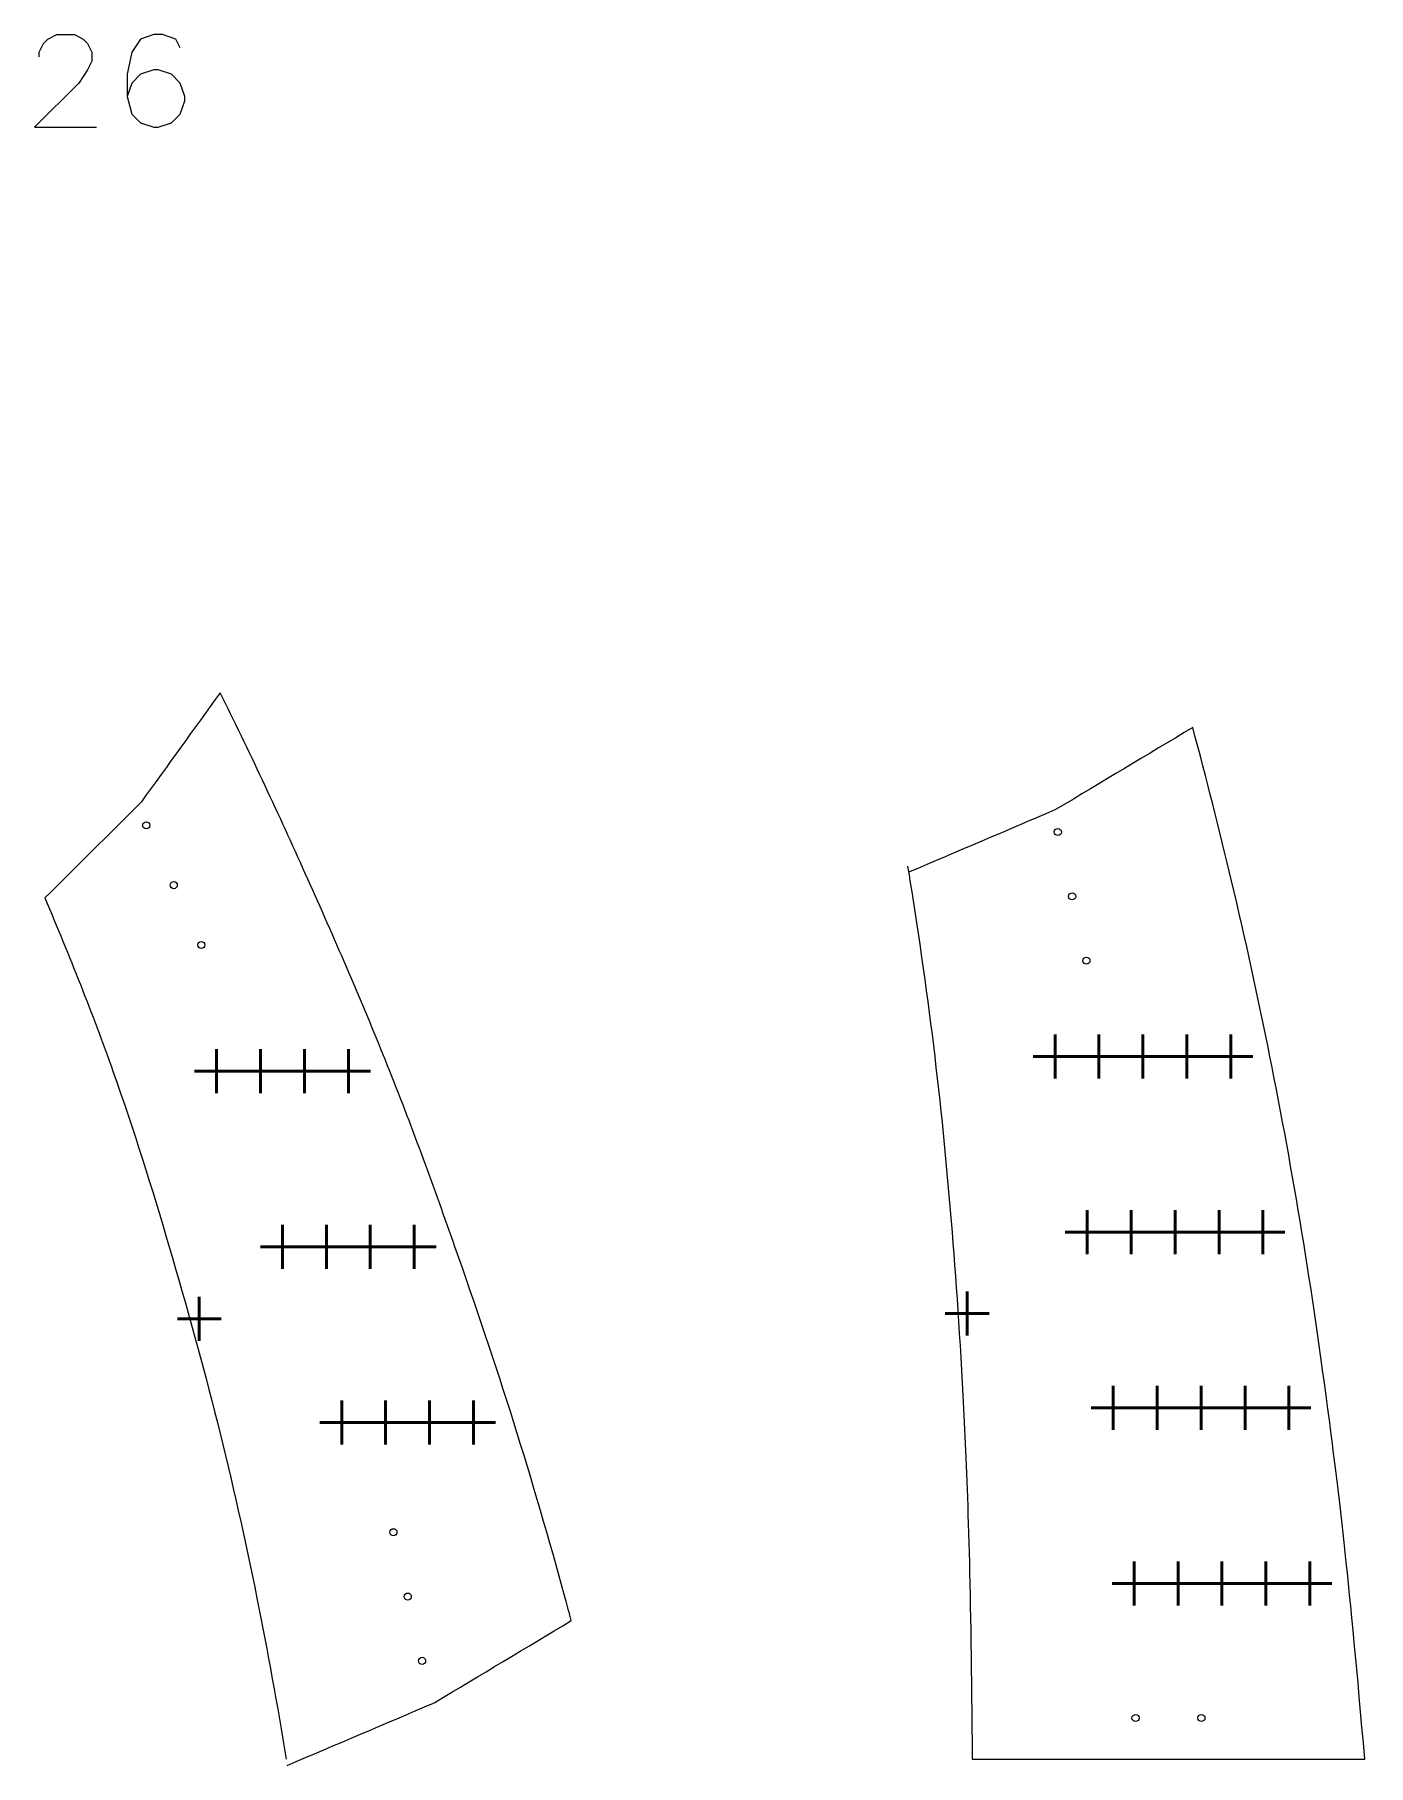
# Model space of a CAD drawing. Header units: inches. Extents: x -1683 to 11264, y -1696 to 865.
# Drawn here: x 6719 to 6840.5, y 45.6 to 203.3 of the extents above; entities that cross this region are included whole.
import ezdxf

# ---------------------------------------------------------------- set-up
doc = ezdxf.new("R2010")
doc.units = ezdxf.units.IN
doc.header["$MEASUREMENT"] = 0
doc.header["$PDMODE"] = 2
doc.header["$PDSIZE"] = 2
for name, color, linetype, lineweight in [('Annotation', 7, 'Continuous', 9), ('Drilling', 3, 'Continuous', 13), ('Engrave', 4, 'Continuous', 50)]:
    doc.layers.add(name, color=color, linetype=linetype, lineweight=lineweight)

# ---------------------------------------------------------------- blocks, each defined once
blk = doc.blocks.new('*U2156')
at = {"layer": 'Engrave'}
blk.add_point((0, 0), dxfattribs=at)
blk = doc.blocks.new('*U2157')
at = {"layer": 'Engrave', "color": 0, "linetype": 'ByBlock', "lineweight": -2, "transparency": 16777216}
for p in [(0, 0), (4, 0), (8, 0), (12, 0)]:
    blk.add_blockref('*U2156', p, dxfattribs=at)
blk = doc.blocks.new('*U2158')
at = {"layer": 'Engrave'}
blk.add_point((0, 0), dxfattribs=at)
blk = doc.blocks.new('*U2159')
at = {"layer": 'Engrave', "color": 0, "linetype": 'ByBlock', "lineweight": -2, "transparency": 16777216}
for p in [(0, 0), (4, 0), (8, 0), (12, 0)]:
    blk.add_blockref('*U2158', p, dxfattribs=at)
blk = doc.blocks.new('*U2160')
at = {"layer": 'Engrave'}
blk.add_point((0, 0), dxfattribs=at)
blk = doc.blocks.new('*U2161')
at = {"layer": 'Engrave', "color": 0, "linetype": 'ByBlock', "lineweight": -2, "transparency": 16777216}
for p in [(0, 0), (4, 0), (8, 0), (12, 0)]:
    blk.add_blockref('*U2160', p, dxfattribs=at)
blk = doc.blocks.new('*U2162')
at = {"layer": 'Engrave'}
blk.add_point((0, 0), dxfattribs=at)
blk = doc.blocks.new('*U2163')
at = {"layer": 'Engrave', "color": 0, "linetype": 'ByBlock', "lineweight": -2, "transparency": 16777216}
for p in [(0, 0), (4, 0), (8, 0), (12, 0), (16, 0)]:
    blk.add_blockref('*U2162', p, dxfattribs=at)
blk = doc.blocks.new('*U2164')
at = {"layer": 'Engrave'}
blk.add_point((0, 0), dxfattribs=at)
blk = doc.blocks.new('*U2165')
at = {"layer": 'Engrave', "color": 0, "linetype": 'ByBlock', "lineweight": -2, "transparency": 16777216}
for p in [(0, 0), (4, 0), (8, 0), (12, 0), (16, 0)]:
    blk.add_blockref('*U2164', p, dxfattribs=at)
blk = doc.blocks.new('*U2166')
at = {"layer": 'Engrave'}
blk.add_point((0, 0), dxfattribs=at)
blk = doc.blocks.new('*U2167')
at = {"layer": 'Engrave', "color": 0, "linetype": 'ByBlock', "lineweight": -2, "transparency": 16777216}
for p in [(0, 0), (4, 0), (8, 0), (12, 0), (16, 0)]:
    blk.add_blockref('*U2166', p, dxfattribs=at)
blk = doc.blocks.new('*U2168')
at = {"layer": 'Engrave'}
blk.add_point((0, 0), dxfattribs=at)
blk = doc.blocks.new('*U2169')
at = {"layer": 'Engrave', "color": 0, "linetype": 'ByBlock', "lineweight": -2, "transparency": 16777216}
for p in [(0, 0), (4, 0), (8, 0), (12, 0), (16, 0)]:
    blk.add_blockref('*U2168', p, dxfattribs=at)

msp = doc.modelspace()

# ---------------------------------------------------------------- linework, layer by layer
for points, knots in [([(6742.00629, 45.64461), (6746.4495, 47.53532), (6750.89271, 49.42603), (6755.33592, 51.31674), (6755.37683, 51.33758), (6755.41774, 51.35843), (6755.45865, 51.37927), (6759.59991, 53.86257), (6763.74118, 56.34587), (6767.88245, 58.82918), (6767.69941, 59.50994), (6766.06904, 65.52403), (6762.77433, 76.87145), (6757.35638, 92.87145), (6751.53003, 108.87145), (6744.62396, 124.87145), (6739.35587, 136.36001), (6736.31414, 142.51523), (6735.90411, 143.33711), (6733.51342, 140.02641), (6731.12272, 136.71571), (6728.73202, 133.40501), (6728.6968, 133.36377), (6728.66158, 133.32253), (6728.62635, 133.28128), (6725.7304, 130.40211), (6722.83445, 127.52294), (6719.93849, 124.64377), (6722.1715, 119.38633), (6726.40686, 108.79556), (6731.34769, 92.87145), (6735.79593, 76.87145), (6739.28038, 61.31885), (6741.1159, 51.09958), (6741.91373, 46.21364)], [0, 0, 0, 0, 1, 1, 1, 2, 2, 2, 3, 3, 3, 3.127642388, 4.127642388, 5.127642388, 6.127642388, 7.127642388, 8.127642388, 8.28174611, 8.28174611, 8.28174611, 9.28174611, 9.28174611, 9.28174611, 10.28174611, 10.28174611, 10.28174611, 11.28174611, 11.28174611, 11.28174611, 12.267516045, 13.267516045, 14.267516045, 15.267516045, 16.183629444, 16.183629444, 16.183629444, 16.183629444]), ([(6798.49975, 127.55583), (6798.57281, 127.10843), (6799.50812, 121.3277), (6801.09768, 110.21364), (6802.62953, 94.21364), (6803.69138, 78.21364), (6804.2761, 62.21364), (6804.38665, 46.21364), (6816.30196, 46.21364), (6828.21727, 46.21364), (6840.13259, 46.21364), (6838.76962, 62.21364), (6836.84888, 78.21364), (6834.50887, 94.21364), (6831.59261, 110.21364), (6828.25344, 125.53288), (6825.71945, 135.51879), (6824.46847, 140.17136), (6820.3272, 137.68806), (6816.18593, 135.20476), (6812.04466, 132.72146), (6812.00376, 132.70061), (6811.96285, 132.67977), (6811.92194, 132.65893), (6807.47873, 130.76822), (6803.03552, 128.87751), (6798.59231, 126.9868)], [0, 0, 0, 0, 0.083886601, 1.083886601, 2.083886601, 3.083886601, 4.083886601, 4.083886601, 4.083886601, 5.083886601, 5.083886601, 5.083886601, 6.083886601, 7.083886601, 8.083886601, 9.083886601, 9.956244213, 9.956244213, 9.956244213, 10.956244213, 10.956244213, 10.956244213, 11.956244213, 11.956244213, 11.956244213, 12.956244213, 12.956244213, 12.956244213, 12.956244213])]:
    msp.add_open_spline(points, degree=3, knots=knots)
at = {"layer": 'Annotation'}
for points in [[(6719.41009, 201.26784), (6719.41009, 201.66973), (6719.81198, 202.47351), (6720.21387, 202.8754), (6721.01765, 203.27728), (6722.6252, 203.27728), (6723.42897, 202.8754), (6723.83086, 202.47351), (6724.23275, 201.66973), (6724.23275, 200.86596), (6723.83086, 200.06218), (6723.02709, 198.85652), (6719.00821, 194.83764), (6724.63464, 194.83764)], [(6732.27051, 202.07162), (6731.86862, 202.8754), (6730.66296, 203.27728), (6729.85918, 203.27728), (6728.65352, 202.8754), (6727.84974, 201.66973), (6727.44785, 199.66029), (6727.44785, 197.65085), (6727.84974, 196.0433), (6728.65352, 195.23952), (6729.85918, 194.83764), (6730.26107, 194.83764), (6731.46673, 195.23952), (6732.27051, 196.0433), (6732.6724, 197.24896), (6732.6724, 197.65085), (6732.27051, 198.85652), (6731.46673, 199.66029), (6730.26107, 200.06218), (6729.85918, 200.06218), (6728.65352, 199.66029), (6727.84974, 198.85652), (6727.44785, 197.65085)]]:
    msp.add_lwpolyline(points, dxfattribs=at)
at = {"layer": 'Drilling'}
for centre in [(6729.17433, 131.26466), (6812.18244, 130.6508), (6731.68038, 125.81308), (6813.48654, 124.79424), (6734.18644, 120.3615), (6814.79064, 118.93768), (6751.68412, 66.8783), (6752.98822, 61.02174), (6754.29232, 55.16518), (6819.25962, 49.96364), (6825.25962, 49.96364)]:
    msp.add_circle(centre, 0.3225, dxfattribs=at)
at = {"layer": 'Engrave'}
for p in [(6734.00721, 86.30589), (6803.93007, 86.79035)]:
    msp.add_point(p, dxfattribs=at)

# ---------------------------------------------------------------- block references
for name, p in [('*U2169', (6811.92751, 110.21364)), ('*U2161', (6735.57941, 108.87145)), ('*U2167', (6814.86558, 94.21364)), ('*U2159', (6741.57752, 92.87145)), ('*U2157', (6746.97489, 76.87145)), ('*U2165', (6817.23323, 78.21364)), ('*U2163', (6819.12995, 62.21364))]:
    msp.add_blockref(name, p, dxfattribs=at)

doc.saveas('drawing.dxf')
